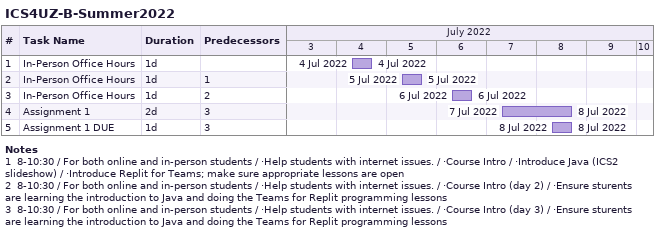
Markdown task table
ICS4UZ-B-Summer2022

| ID | Task | Duration | Start | Finish | Predecessors |
|---|---|---|---|---|---|
| 1 | In-Person Office Hours | 1d | 2022-07-04 | 2022-07-04 |  |
| 2 | In-Person Office Hours | 1d | 2022-07-05 | 2022-07-05 | 1 |
| 3 | In-Person Office Hours | 1d | 2022-07-06 | 2022-07-06 | 2 |
| 4 | Assignment 1 | 2d | 2022-07-07 | 2022-07-08 | 3 |
| 5 | Assignment 1 DUE | 1d | 2022-07-08 | 2022-07-08 | 3 |

Notes
- 1: 8-10:30 / For both online and in-person students / ·Help students with internet issues. / ·Course Intro / ·Introduce Java (ICS2 slideshow) / ·Introduce Replit for Teams; make sure appropriate lessons are open
- 2: 8-10:30 / For both online and in-person students / ·Help students with internet issues. / ·Course Intro (day 2) / ·Ensure sturents are learning the introduction to Java and doing the Teams for Replit programming lessons
- 3: 8-10:30 / For both online and in-person students / ·Help students with internet issues. / ·Course Intro (day 3) / ·Ensure sturents are learning the introduction to Java and doing the Teams for Replit programming lessons
